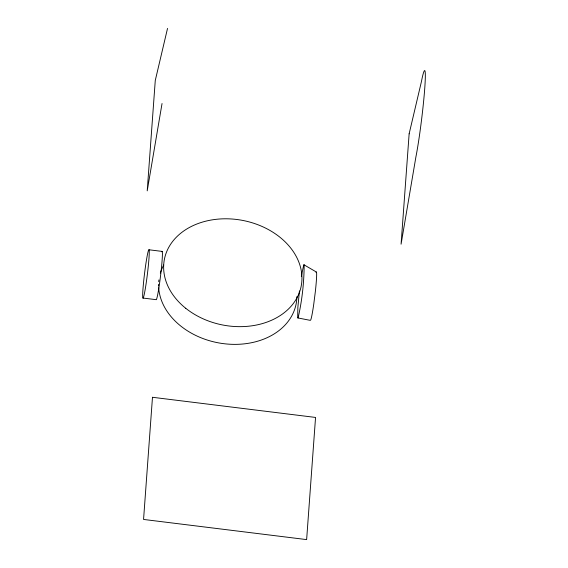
<?xml version="1.0" encoding="UTF-8"?>
<svg xmlns="http://www.w3.org/2000/svg" width="568" height="568" viewBox="0 0 568 568"><rect width="100%" height="100%" fill="white"/><g stroke="black" fill="none" stroke-linecap="round" stroke-linejoin="round"><path stroke-width="0.85" d="M299.428 290.944L297.859 307.366L297.682 317.902L310.284 320.359L310.717 319.961A24.083 1.434 -83 0 0 313.77 304.029L315.354 291.519A24.672 1.47 -83 0 0 316.632 273.286L316.404 272.044L303.766 264.667L301.338 276.403M162.043 103.518L147.211 190.862L155.27 80.486L167.532 28.4M298.079 318.002C302.062 300.635 304.072 282.587 304.157 264.766M315.978 272.441L316.404 272.044M162.185 251.411L149.022 249.785A24.502 1.463 -83 0 1 147.226 275.494A24.183 1.441 -83 0 1 142.902 298.037L156.065 299.656A24.183 1.441 -83 0 0 160.389 277.127A24.502 1.463 -83 0 0 162.185 251.418A24.183 1.441 -83 0 0 161.752 251.816M142.909 298.022A24.502 1.463 -83 0 1 144.698 272.32A24.183 1.441 -83 0 1 149.022 249.778M296.908 296.56A69.701 53.236 11.1 0 1 229.202 344.194A69.701 53.236 11.1 0 1 158.692 287.756M158.614 286.066A69.701 53.236 11.1 0 1 158.6 284.312M158.72 281.685A69.701 53.236 11.1 0 1 158.898 279.939M160.325 273.123A69.701 53.236 11.1 0 1 163.733 265.029M152.48 397.28L143.562 519.443L306.635 539.6L315.552 417.437L152.48 397.28M409.137 133.814L401.079 244.19L415.918 156.846A49.153 2.932 -83 0 0 424.765 88.154A49.153 2.932 -83 0 0 421.399 81.728L409.137 133.814M185.764 308.303A69.701 53.236 11.1 0 0 300.224 290.035A69.701 53.236 11.1 0 0 212.382 219.83A69.701 53.236 11.1 0 0 185.764 308.303"/></g></svg>
